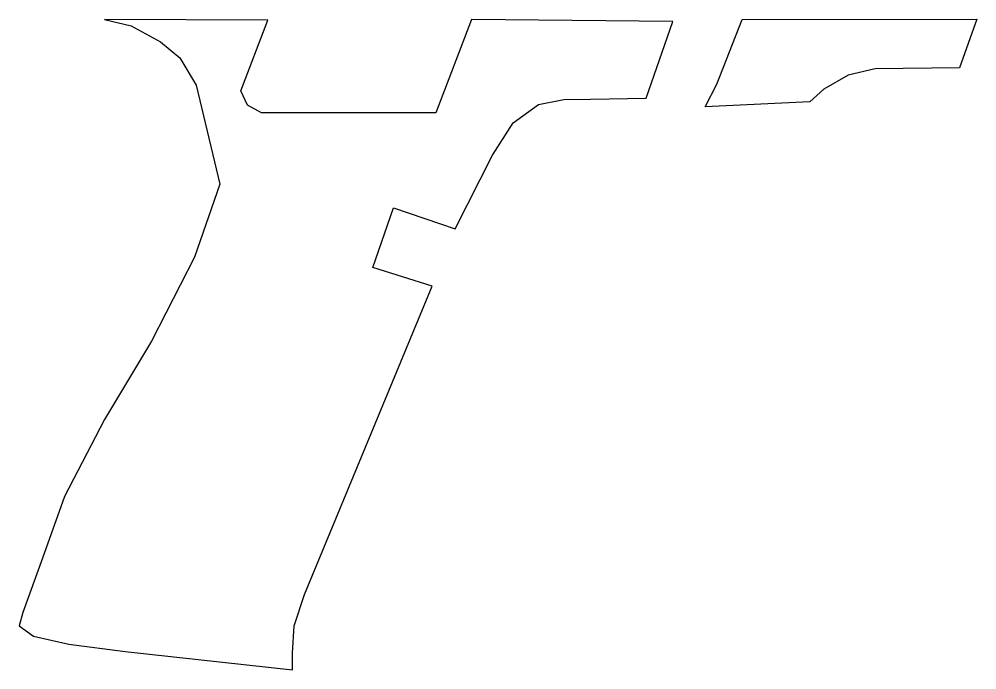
# Model space of a CAD drawing. Extents: x -65 to 65, y -44 to 44.
import ezdxf

# ---------------------------------------------------------------- set-up
doc = ezdxf.new("R2010")
doc.units = 0
doc.layers.add('Group_757_Red', color=1, linetype='Continuous')

msp = doc.modelspace()

# ---------------------------------------------------------------- linework, layer by layer
at = {"layer": 'Group_757_Red'}
for points in [[(-49.67, 43.08), (-45.7, 40.94), (-43.08, 38.79), (-40.85, 35.06), (-37.67, 21.67), (-41.07, 11.81), (-46.9, 0.46), (-53.27, -10.15), (-58.67, -20.54), (-61.64, -28.92), (-64.3, -36.24), (-64.81, -38.07), (-62.88, -39.46), (-58.07, -40.54), (-50.44, -41.5), (-27.81, -44), (-27.8, -41.73), (-27.59, -38.05), (-26.17, -33.83), (-8.9, 7.87), (-16.95, 10.42), (-14.15, 18.5), (-5.81, 15.66), (-0.73, 25.61), (2.07, 30), (5.46, 32.46), (8.91, 33.13), (12.5, 33.19), (20.05, 33.31), (23.67, 43.69), (-3.59, 43.97), (-8.42, 31.33), (-32, 31.35), (-33.91, 32.35), (-34.82, 34.29), (-31.16, 43.88), (-53.25, 43.96), (-49.67, 43.08)], [(29.61, 35.2), (33.05, 43.96), (64.81, 44), (62.46, 37.42), (51.05, 37.29), (47.39, 36.42), (44.08, 34.55), (42.2, 32.81), (28.05, 32.15), (29.61, 35.2)]]:
    msp.add_lwpolyline(points, dxfattribs=at)

doc.saveas('drawing.dxf')
